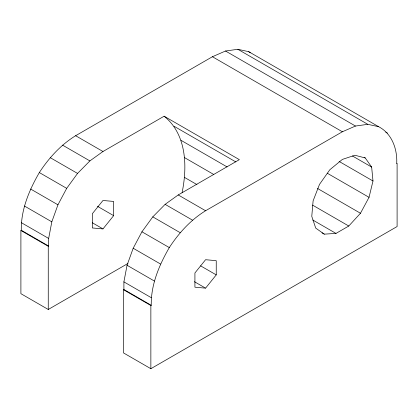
<?xml version="1.0" encoding="UTF-8"?>
<svg xmlns="http://www.w3.org/2000/svg" width="418" height="418" viewBox="0 0 418 418"><rect width="100%" height="100%" fill="white"/><g stroke="black" fill="none" stroke-linecap="round" stroke-linejoin="round"><path stroke-width="0.63" d="M182.091 192.609C187.483 166.573 186.642 134.22 164.122 116.209L102.98 151.509L89.886 160.909L77.549 173.428L66.692 188.351L57.945 204.804L51.816 221.833L48.66 238.443L48.66 246.061L48.258 246.291L20.9 230.49L20.9 293.676L48.258 309.477L127.95 263.465M48.66 246.061L21.297 230.261C20.884 209.711 29.223 190.059 39.334 172.556C48.849 157.994 60.72 144.894 75.621 135.714L212.422 56.733L225.516 51.012L237.847 49.293L248.705 51.675L378.666 126.706C392.006 133.551 397.508 149.331 396.703 163.59L397.1 163.36L397.1 226.546L150.861 368.707L123.498 352.912L123.498 289.726L123.9 289.496L151.259 305.292C150.841 284.742 159.18 265.09 169.295 247.587C178.81 233.025 190.681 219.925 205.578 210.745L342.379 131.764L355.478 126.043L367.809 124.324L378.666 126.706M123.9 289.496L123.9 281.884L127.056 265.268L133.185 248.245L141.932 231.791L152.789 216.869L165.126 204.35L178.22 194.95L239.362 159.65L164.122 116.209M322.027 232.847L324.29 234.148L335.978 233.411L348.779 226.023L360.473 213.258L369.037 197.333L372.992 180.994L371.654 167.069L365.254 157.962L364.125 157.309M102.98 228.912L113.644 215.651L113.644 201.434L102.98 200.478L92.315 213.744L92.315 227.962L102.98 228.912L92.373 222.789M205.578 288.148L216.242 274.882L216.242 260.67L205.578 259.714L194.919 272.98L194.919 287.197L205.578 288.148L194.412 281.701M20.9 230.49L21.297 230.261M123.498 289.726L150.861 305.527L151.259 305.292M365.254 157.962L354.898 155.256L342.379 159.41L329.859 169.708L319.504 184.375L313.108 200.87L311.771 216.341L315.726 228.113L324.29 234.148M385.72 132.078L387.413 133.06M237.847 49.293L367.809 124.324M225.516 51.012L355.478 126.043M212.422 56.733L342.379 131.764M352.442 155.977L371.654 167.069M339.087 161.421L372.992 180.994M327.221 173.193L369.037 197.333M317.528 188.466L360.473 213.258M312.617 205.144L348.779 226.023M174.066 126.267L235.825 161.928M181.041 140.338L227.084 166.923M312.816 220.035L335.978 233.411M184.61 157.659L213.807 174.515M184.61 177.472L196.962 184.604M75.621 135.714L102.98 151.509M178.22 194.95L205.578 210.745M62.522 145.114L89.886 160.909M165.126 204.35L192.484 220.145M50.191 157.633L77.549 173.428M152.789 216.869L180.153 232.664M39.334 172.556L66.692 188.351M141.932 231.791L169.295 247.587M97.451 206.299L113.644 215.651M200.609 265.858L216.242 274.882M30.587 189.009L57.945 204.804M133.185 248.245L160.549 264.04M24.458 206.032L51.816 221.833M127.056 265.268L154.414 281.063M21.297 222.648L48.66 238.443M123.9 281.884L151.259 297.679M248.705 51.675L250.251 52.793M150.861 305.527L150.861 368.707M48.258 246.291L48.258 309.477"/></g></svg>
